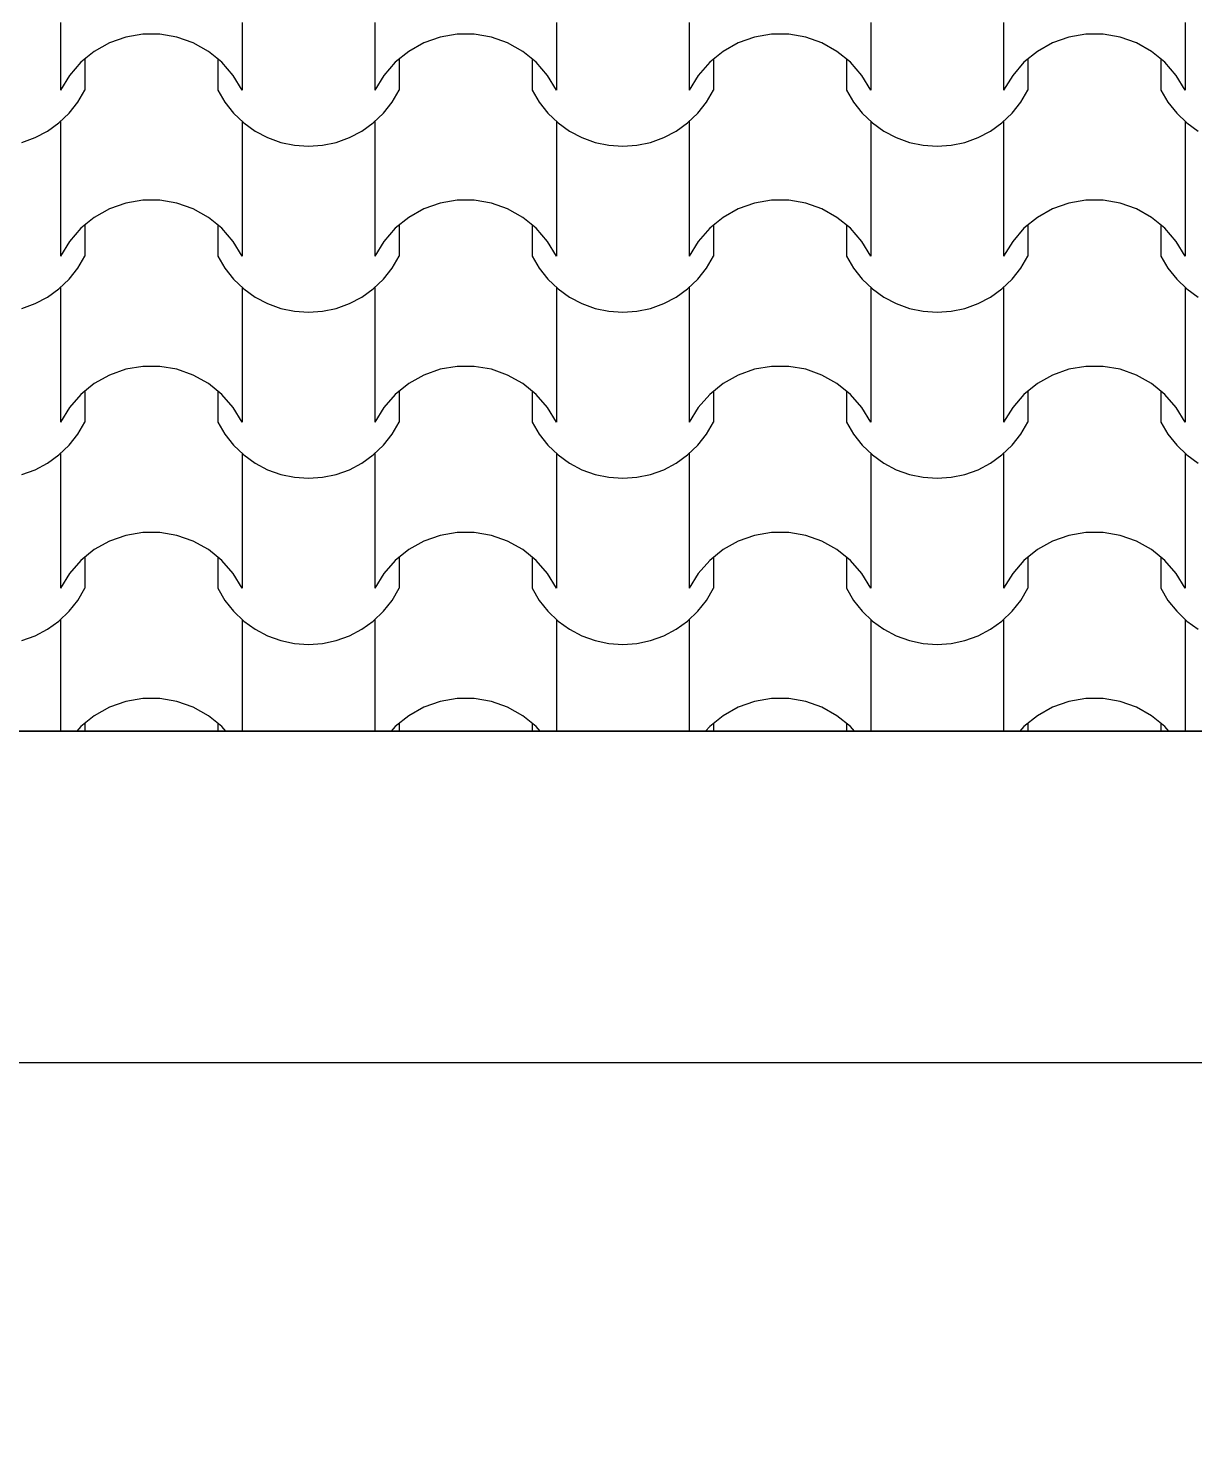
# Model space of a CAD drawing. Header units: millimetres. Extents: x 318905 to 439572, y -5133 to 105868.
# Drawn here: x 395316 to 396369, y 5170 to 6459 of the extents above; entities that cross this region are included whole.
import ezdxf

# ---------------------------------------------------------------- set-up
doc = ezdxf.new("R2010")
doc.units = ezdxf.units.MM
doc.header["$MEASUREMENT"] = 0
for name, color, linetype, lineweight in [('0_Stylo_No__98', 154, 'Continuous', 0), ('2D -  Dessin général_Stylo_No__1', 7, 'Continuous', 5), ('OMBRES_Stylo_No__1', 7, 'Continuous', 5)]:
    doc.layers.add(name, color=color, linetype=linetype, lineweight=lineweight)
doc.layers.add('OMBRES_Stylo_No__82', color=7, linetype='Continuous', lineweight=13, true_color=0xaaaaaa)
doc.styles.add('STYLE_GENERE_3', font='')
doc.styles.get('STYLE_GENERE_3').set_extended_font_data('Arial')
doc.dimstyles.new('STYLE_GENERE__1', dxfattribs={"dimtxt": 200, "dimasz": 142.5, "dimexe": 0.18, "dimexo": 500, "dimgap": 0.09, "dimtad": 0, "dimtih": 1, "dimtoh": 1, "dimlfac": 0.001, "dimzin": 0, "dimdsep": 46, "dimtxsty": 'STYLE_GENERE_3', "dimblk": 'ARROWHEAD_6', "dimblk1": 'ARROWHEAD_6', "dimblk2": 'ARROWHEAD_6', "dimcen": 0.09, "dimclrd": 154, "dimclre": 154, "dimclrt": 154, "dimazin": 0, "dimtfac": 1, "dimtdec": 4, "dimtmove": 0, "dimatfit": 3, "dimfxl": 0, "dimtolj": 1, "dimtzin": 0, "dimarcsym": 0})

# ---------------------------------------------------------------- blocks, each defined once
blk = doc.blocks.new('*X111')
at = {"layer": 'OMBRES_Stylo_No__82', "linetype": 'Continuous'}
for p, q in [((395345.1, 6464.5), (395345.1, 6403.5)), ((395509.3, 6464.5), (395509.3, 6403.5)), ((395629.6, 6464.5), (395629.6, 6403.5)), ((395793.8, 6464.5), (395793.8, 6403.5)), ((395914, 6464.5), (395914, 6403.5)), ((396078.3, 6464.5), (396078.3, 6403.5)), ((396198.5, 6464.5), (396198.5, 6403.5)), ((396362.8, 6464.5), (396362.8, 6403.5)), ((395389.3, 6446.1), (395375.6, 6438.5)), ((395404, 6451.3), (395389.3, 6446.1)), ((395419.4, 6454), (395404, 6451.3)), ((395427.2, 6454), (395419.4, 6454)), ((395435, 6454), (395427.2, 6454)), ((395450.4, 6451.3), (395435, 6454)), ((395465.1, 6446.1), (395450.4, 6451.3)), ((395478.8, 6438.5), (395465.1, 6446.1)), ((395673.7, 6446.1), (395660.1, 6438.5)), ((395688.5, 6451.3), (395673.7, 6446.1)), ((395703.9, 6454), (395688.5, 6451.3)), ((395711.7, 6454), (395703.9, 6454)), ((395719.5, 6454), (395711.7, 6454)), ((395734.9, 6451.3), (395719.5, 6454)), ((395749.6, 6446.1), (395734.9, 6451.3)), ((395763.3, 6438.5), (395749.6, 6446.1)), ((395958.2, 6446.1), (395944.6, 6438.5)), ((395972.9, 6451.3), (395958.2, 6446.1)), ((395988.3, 6454), (395972.9, 6451.3)), ((395996.2, 6454), (395988.3, 6454)), ((396004, 6454), (395996.2, 6454)), ((396019.4, 6451.3), (396004, 6454)), ((396034.1, 6446.1), (396019.4, 6451.3)), ((396047.7, 6438.5), (396034.1, 6446.1)), ((396242.7, 6446.1), (396229.1, 6438.5)), ((396257.4, 6451.3), (396242.7, 6446.1)), ((396272.8, 6454), (396257.4, 6451.3)), ((396280.6, 6454), (396272.8, 6454)), ((396288.5, 6454), (396280.6, 6454)), ((396303.9, 6451.3), (396288.5, 6454)), ((396318.6, 6446.1), (396303.9, 6451.3)), ((396332.2, 6438.5), (396318.6, 6446.1)), ((395375.6, 6438.5), (395363.5, 6428.6)), ((395490.9, 6428.6), (395478.8, 6438.5)), ((395660.1, 6438.5), (395648, 6428.6)), ((395775.4, 6428.6), (395763.3, 6438.5)), ((395944.6, 6438.5), (395932.5, 6428.6)), ((396059.9, 6428.6), (396047.7, 6438.5)), ((396229.1, 6438.5), (396216.9, 6428.6)), ((396344.3, 6428.6), (396332.2, 6438.5)), ((395363.5, 6428.6), (395353.2, 6416.8)), ((395367.1, 6431.5), (395367.1, 6403.5)), ((395487.3, 6431.5), (395487.3, 6403.5)), ((395501.2, 6416.8), (395490.9, 6428.6)), ((395648, 6428.6), (395637.7, 6416.8)), ((395651.6, 6431.5), (395651.6, 6403.5)), ((395771.8, 6431.5), (395771.8, 6403.5)), ((395785.7, 6416.8), (395775.4, 6428.6)), ((395932.5, 6428.6), (395922.2, 6416.8)), ((395936, 6431.5), (395936, 6403.5)), ((396056.3, 6431.5), (396056.3, 6403.5)), ((396070.1, 6416.8), (396059.9, 6428.6)), ((396216.9, 6428.6), (396206.7, 6416.8)), ((396220.5, 6431.5), (396220.5, 6403.5)), ((396340.8, 6431.5), (396340.8, 6403.5)), ((396354.6, 6416.8), (396344.3, 6428.6)), ((395353.2, 6416.8), (395345.1, 6403.5)), ((395509.3, 6403.5), (395501.2, 6416.8)), ((395637.7, 6416.8), (395629.6, 6403.5)), ((395793.8, 6403.5), (395785.7, 6416.8)), ((395922.2, 6416.8), (395914, 6403.5)), ((396078.3, 6403.5), (396070.1, 6416.8)), ((396206.7, 6416.8), (396198.5, 6403.5)), ((396362.8, 6403.5), (396354.6, 6416.8)), ((395360.6, 6392.5), (395367.1, 6403.5)), ((395487.3, 6403.5), (395493.8, 6392.5)), ((395645.1, 6392.5), (395651.6, 6403.5)), ((395771.8, 6403.5), (395778.2, 6392.5)), ((395929.6, 6392.5), (395936, 6403.5)), ((396056.3, 6403.5), (396062.7, 6392.5)), ((396214.1, 6392.5), (396220.5, 6403.5)), ((396340.8, 6403.5), (396347.2, 6392.5)), ((395343.6, 6373.8), (395352.8, 6382.6)), ((395352.8, 6382.6), (395360.6, 6392.5)), ((395493.8, 6392.5), (395501.6, 6382.6)), ((395501.6, 6382.6), (395510.8, 6373.8)), ((395628, 6373.8), (395637.2, 6382.6)), ((395637.2, 6382.6), (395645.1, 6392.5)), ((395778.2, 6392.5), (395786.1, 6382.6)), ((395786.1, 6382.6), (395795.3, 6373.8)), ((395912.5, 6373.8), (395921.7, 6382.6)), ((395921.7, 6382.6), (395929.6, 6392.5)), ((396062.7, 6392.5), (396070.6, 6382.6)), ((396070.6, 6382.6), (396079.8, 6373.8)), ((396197, 6373.8), (396206.2, 6382.6)), ((396206.2, 6382.6), (396214.1, 6392.5)), ((396347.2, 6392.5), (396355.1, 6382.6)), ((396355.1, 6382.6), (396364.3, 6373.8)), ((395333.3, 6366.4), (395343.6, 6373.8)), ((395345.1, 6375.1), (395345.1, 6314.1)), ((395509.3, 6375.1), (395509.3, 6314.1)), ((395510.8, 6373.8), (395521.1, 6366.4)), ((395617.7, 6366.4), (395628, 6373.8)), ((395629.6, 6375.1), (395629.6, 6314.1)), ((395793.8, 6375.1), (395793.8, 6314.1)), ((395795.3, 6373.8), (395805.6, 6366.4)), ((395902.2, 6366.4), (395912.5, 6373.8)), ((395914, 6375.1), (395914, 6314.1)), ((396078.3, 6375.1), (396078.3, 6314.1)), ((396079.8, 6373.8), (396090.1, 6366.4)), ((396186.7, 6366.4), (396197, 6373.8)), ((396198.5, 6375.1), (396198.5, 6314.1)), ((396362.8, 6375.1), (396362.8, 6314.1)), ((396364.3, 6373.8), (396374.6, 6366.4)), ((395310.1, 6356.1), (395322, 6360.5)), ((395322, 6360.5), (395333.3, 6366.4)), ((395521.1, 6366.4), (395532.4, 6360.5)), ((395532.4, 6360.5), (395544.3, 6356.1)), ((395544.3, 6356.1), (395556.8, 6353.5)), ((395582.1, 6353.5), (395594.5, 6356.1)), ((395594.5, 6356.1), (395606.5, 6360.5)), ((395606.5, 6360.5), (395617.7, 6366.4)), ((395805.6, 6366.4), (395816.9, 6360.5)), ((395816.9, 6360.5), (395828.8, 6356.1)), ((395828.8, 6356.1), (395841.2, 6353.5)), ((395866.6, 6353.5), (395879, 6356.1)), ((395879, 6356.1), (395891, 6360.5)), ((395891, 6360.5), (395902.2, 6366.4)), ((396090.1, 6366.4), (396101.3, 6360.5)), ((396101.3, 6360.5), (396113.3, 6356.1)), ((396113.3, 6356.1), (396125.7, 6353.5)), ((396151.1, 6353.5), (396163.5, 6356.1)), ((396163.5, 6356.1), (396175.5, 6360.5)), ((396175.5, 6360.5), (396186.7, 6366.4)), ((395556.8, 6353.5), (395569.4, 6352.6)), ((395569.4, 6352.6), (395582.1, 6353.5)), ((395841.2, 6353.5), (395853.9, 6352.6)), ((395853.9, 6352.6), (395866.6, 6353.5)), ((396125.7, 6353.5), (396138.4, 6352.6)), ((396138.4, 6352.6), (396151.1, 6353.5)), ((395345.1, 6314.1), (395345.1, 6253.1)), ((395509.3, 6314.1), (395509.3, 6253.1)), ((395629.6, 6314.1), (395629.6, 6253.1)), ((395793.8, 6314.1), (395793.8, 6253.1)), ((395914, 6314.1), (395914, 6253.1)), ((396078.3, 6314.1), (396078.3, 6253.1)), ((396198.5, 6314.1), (396198.5, 6253.1)), ((396362.8, 6314.1), (396362.8, 6253.1)), ((395389.3, 6295.8), (395375.6, 6288.1)), ((395404, 6301), (395389.3, 6295.8)), ((395419.4, 6303.7), (395404, 6301)), ((395427.2, 6303.7), (395419.4, 6303.7)), ((395435, 6303.7), (395427.2, 6303.7)), ((395450.4, 6301), (395435, 6303.7)), ((395465.1, 6295.8), (395450.4, 6301)), ((395478.8, 6288.1), (395465.1, 6295.8)), ((395673.7, 6295.8), (395660.1, 6288.1)), ((395688.5, 6301), (395673.7, 6295.8)), ((395703.9, 6303.7), (395688.5, 6301)), ((395711.7, 6303.7), (395703.9, 6303.7)), ((395719.5, 6303.7), (395711.7, 6303.7)), ((395734.9, 6301), (395719.5, 6303.7)), ((395749.6, 6295.8), (395734.9, 6301)), ((395763.3, 6288.1), (395749.6, 6295.8)), ((395958.2, 6295.8), (395944.6, 6288.1)), ((395972.9, 6301), (395958.2, 6295.8)), ((395988.3, 6303.7), (395972.9, 6301)), ((395996.2, 6303.7), (395988.3, 6303.7)), ((396004, 6303.7), (395996.2, 6303.7)), ((396019.4, 6301), (396004, 6303.7)), ((396034.1, 6295.8), (396019.4, 6301)), ((396047.7, 6288.1), (396034.1, 6295.8)), ((396242.7, 6295.8), (396229.1, 6288.1)), ((396257.4, 6301), (396242.7, 6295.8)), ((396272.8, 6303.7), (396257.4, 6301)), ((396280.6, 6303.7), (396272.8, 6303.7)), ((396288.5, 6303.7), (396280.6, 6303.7)), ((396303.9, 6301), (396288.5, 6303.7)), ((396318.6, 6295.8), (396303.9, 6301)), ((396332.2, 6288.1), (396318.6, 6295.8)), ((395375.6, 6288.1), (395363.5, 6278.3)), ((395367.1, 6281.2), (395367.1, 6253.1)), ((395490.9, 6278.3), (395478.8, 6288.1)), ((395487.3, 6281.2), (395487.3, 6253.1)), ((395660.1, 6288.1), (395648, 6278.3)), ((395651.6, 6281.2), (395651.6, 6253.1)), ((395775.4, 6278.3), (395763.3, 6288.1)), ((395771.8, 6281.2), (395771.8, 6253.1)), ((395944.6, 6288.1), (395932.5, 6278.3)), ((395936, 6281.2), (395936, 6253.1)), ((396059.9, 6278.3), (396047.7, 6288.1)), ((396056.3, 6281.2), (396056.3, 6253.1)), ((396229.1, 6288.1), (396216.9, 6278.3)), ((396220.5, 6281.2), (396220.5, 6253.1)), ((396344.3, 6278.3), (396332.2, 6288.1)), ((396340.8, 6281.2), (396340.8, 6253.1)), ((395353.2, 6266.5), (395345.1, 6253.1)), ((395363.5, 6278.3), (395353.2, 6266.5)), ((395501.2, 6266.5), (395490.9, 6278.3)), ((395509.3, 6253.1), (395501.2, 6266.5)), ((395637.7, 6266.5), (395629.6, 6253.1)), ((395648, 6278.3), (395637.7, 6266.5)), ((395785.7, 6266.5), (395775.4, 6278.3)), ((395793.8, 6253.1), (395785.7, 6266.5)), ((395922.2, 6266.5), (395914, 6253.1)), ((395932.5, 6278.3), (395922.2, 6266.5)), ((396070.1, 6266.5), (396059.9, 6278.3)), ((396078.3, 6253.1), (396070.1, 6266.5)), ((396206.7, 6266.5), (396198.5, 6253.1)), ((396216.9, 6278.3), (396206.7, 6266.5)), ((396354.6, 6266.5), (396344.3, 6278.3)), ((396362.8, 6253.1), (396354.6, 6266.5)), ((395360.6, 6242.2), (395367.1, 6253.1)), ((395487.3, 6253.1), (395493.8, 6242.2)), ((395645.1, 6242.2), (395651.6, 6253.1)), ((395771.8, 6253.1), (395778.2, 6242.2)), ((395929.6, 6242.2), (395936, 6253.1)), ((396056.3, 6253.1), (396062.7, 6242.2)), ((396214.1, 6242.2), (396220.5, 6253.1)), ((396340.8, 6253.1), (396347.2, 6242.2)), ((395352.8, 6232.2), (395360.6, 6242.2)), ((395493.8, 6242.2), (395501.6, 6232.2)), ((395637.2, 6232.2), (395645.1, 6242.2)), ((395778.2, 6242.2), (395786.1, 6232.2)), ((395921.7, 6232.2), (395929.6, 6242.2)), ((396062.7, 6242.2), (396070.6, 6232.2)), ((396206.2, 6232.2), (396214.1, 6242.2)), ((396347.2, 6242.2), (396355.1, 6232.2)), ((395343.6, 6223.5), (395352.8, 6232.2)), ((395501.6, 6232.2), (395510.8, 6223.5)), ((395628, 6223.5), (395637.2, 6232.2)), ((395786.1, 6232.2), (395795.3, 6223.5)), ((395912.5, 6223.5), (395921.7, 6232.2)), ((396070.6, 6232.2), (396079.8, 6223.5)), ((396197, 6223.5), (396206.2, 6232.2)), ((396355.1, 6232.2), (396364.3, 6223.5)), ((395322, 6210.1), (395333.3, 6216)), ((395333.3, 6216), (395343.6, 6223.5)), ((395345.1, 6224.7), (395345.1, 6163.8)), ((395509.3, 6224.7), (395509.3, 6163.8)), ((395510.8, 6223.5), (395521.1, 6216)), ((395521.1, 6216), (395532.4, 6210.1)), ((395606.5, 6210.1), (395617.7, 6216)), ((395617.7, 6216), (395628, 6223.5)), ((395629.6, 6224.7), (395629.6, 6163.8)), ((395793.8, 6224.7), (395793.8, 6163.8)), ((395795.3, 6223.5), (395805.6, 6216)), ((395805.6, 6216), (395816.9, 6210.1)), ((395891, 6210.1), (395902.2, 6216)), ((395902.2, 6216), (395912.5, 6223.5)), ((395914, 6224.7), (395914, 6163.8)), ((396078.3, 6224.7), (396078.3, 6163.8)), ((396079.8, 6223.5), (396090.1, 6216)), ((396090.1, 6216), (396101.3, 6210.1)), ((396175.5, 6210.1), (396186.7, 6216)), ((396186.7, 6216), (396197, 6223.5)), ((396198.5, 6224.7), (396198.5, 6163.8)), ((396362.8, 6224.7), (396362.8, 6163.8)), ((396364.3, 6223.5), (396374.6, 6216)), ((395310.1, 6205.8), (395322, 6210.1)), ((395532.4, 6210.1), (395544.3, 6205.8)), ((395544.3, 6205.8), (395556.8, 6203.2)), ((395556.8, 6203.2), (395569.4, 6202.3)), ((395569.4, 6202.3), (395582.1, 6203.2)), ((395582.1, 6203.2), (395594.5, 6205.8)), ((395594.5, 6205.8), (395606.5, 6210.1)), ((395816.9, 6210.1), (395828.8, 6205.8)), ((395828.8, 6205.8), (395841.2, 6203.2)), ((395841.2, 6203.2), (395853.9, 6202.3)), ((395853.9, 6202.3), (395866.6, 6203.2)), ((395866.6, 6203.2), (395879, 6205.8)), ((395879, 6205.8), (395891, 6210.1)), ((396101.3, 6210.1), (396113.3, 6205.8)), ((396113.3, 6205.8), (396125.7, 6203.2)), ((396125.7, 6203.2), (396138.4, 6202.3)), ((396138.4, 6202.3), (396151.1, 6203.2)), ((396151.1, 6203.2), (396163.5, 6205.8)), ((396163.5, 6205.8), (396175.5, 6210.1)), ((395345.1, 6163.8), (395345.1, 6102.8)), ((395509.3, 6163.8), (395509.3, 6102.8)), ((395629.6, 6163.8), (395629.6, 6102.8)), ((395793.8, 6163.8), (395793.8, 6102.8)), ((395914, 6163.8), (395914, 6102.8)), ((396078.3, 6163.8), (396078.3, 6102.8)), ((396198.5, 6163.8), (396198.5, 6102.8)), ((396362.8, 6163.8), (396362.8, 6102.8)), ((395404, 6150.7), (395389.3, 6145.4)), ((395419.4, 6153.3), (395404, 6150.7)), ((395427.2, 6153.3), (395419.4, 6153.3)), ((395435, 6153.3), (395427.2, 6153.3)), ((395450.4, 6150.7), (395435, 6153.3)), ((395465.1, 6145.4), (395450.4, 6150.7)), ((395688.5, 6150.7), (395673.7, 6145.4)), ((395703.9, 6153.3), (395688.5, 6150.7)), ((395711.7, 6153.3), (395703.9, 6153.3)), ((395719.5, 6153.3), (395711.7, 6153.3)), ((395734.9, 6150.7), (395719.5, 6153.3)), ((395749.6, 6145.4), (395734.9, 6150.7)), ((395972.9, 6150.7), (395958.2, 6145.4)), ((395988.3, 6153.3), (395972.9, 6150.7)), ((395996.2, 6153.3), (395988.3, 6153.3)), ((396004, 6153.3), (395996.2, 6153.3)), ((396019.4, 6150.7), (396004, 6153.3)), ((396034.1, 6145.4), (396019.4, 6150.7)), ((396257.4, 6150.7), (396242.7, 6145.4)), ((396272.8, 6153.3), (396257.4, 6150.7)), ((396280.6, 6153.3), (396272.8, 6153.3)), ((396288.5, 6153.3), (396280.6, 6153.3)), ((396303.9, 6150.7), (396288.5, 6153.3)), ((396318.6, 6145.4), (396303.9, 6150.7)), ((395375.6, 6137.8), (395363.5, 6127.9)), ((395389.3, 6145.4), (395375.6, 6137.8)), ((395478.8, 6137.8), (395465.1, 6145.4)), ((395490.9, 6127.9), (395478.8, 6137.8)), ((395660.1, 6137.8), (395648, 6127.9)), ((395673.7, 6145.4), (395660.1, 6137.8)), ((395763.3, 6137.8), (395749.6, 6145.4)), ((395775.4, 6127.9), (395763.3, 6137.8)), ((395944.6, 6137.8), (395932.5, 6127.9)), ((395958.2, 6145.4), (395944.6, 6137.8)), ((396047.7, 6137.8), (396034.1, 6145.4)), ((396059.9, 6127.9), (396047.7, 6137.8)), ((396229.1, 6137.8), (396216.9, 6127.9)), ((396242.7, 6145.4), (396229.1, 6137.8)), ((396332.2, 6137.8), (396318.6, 6145.4)), ((396344.3, 6127.9), (396332.2, 6137.8)), ((395363.5, 6127.9), (395353.2, 6116.2)), ((395367.1, 6130.8), (395367.1, 6102.8)), ((395487.3, 6130.8), (395487.3, 6102.8)), ((395501.2, 6116.2), (395490.9, 6127.9)), ((395648, 6127.9), (395637.7, 6116.2)), ((395651.6, 6130.8), (395651.6, 6102.8)), ((395771.8, 6130.8), (395771.8, 6102.8)), ((395785.7, 6116.2), (395775.4, 6127.9)), ((395932.5, 6127.9), (395922.2, 6116.2)), ((395936, 6130.8), (395936, 6102.8)), ((396056.3, 6130.8), (396056.3, 6102.8)), ((396070.1, 6116.2), (396059.9, 6127.9)), ((396216.9, 6127.9), (396206.7, 6116.2)), ((396220.5, 6130.8), (396220.5, 6102.8)), ((396340.8, 6130.8), (396340.8, 6102.8)), ((396354.6, 6116.2), (396344.3, 6127.9)), ((395353.2, 6116.2), (395345.1, 6102.8)), ((395509.3, 6102.8), (395501.2, 6116.2)), ((395637.7, 6116.2), (395629.6, 6102.8)), ((395793.8, 6102.8), (395785.7, 6116.2)), ((395922.2, 6116.2), (395914, 6102.8)), ((396078.3, 6102.8), (396070.1, 6116.2)), ((396206.7, 6116.2), (396198.5, 6102.8)), ((396362.8, 6102.8), (396354.6, 6116.2)), ((395360.6, 6091.9), (395367.1, 6102.8)), ((395487.3, 6102.8), (395493.8, 6091.9)), ((395645.1, 6091.9), (395651.6, 6102.8)), ((395771.8, 6102.8), (395778.2, 6091.9)), ((395929.6, 6091.9), (395936, 6102.8)), ((396056.3, 6102.8), (396062.7, 6091.9)), ((396214.1, 6091.9), (396220.5, 6102.8)), ((396340.8, 6102.8), (396347.2, 6091.9)), ((395352.8, 6081.9), (395360.6, 6091.9)), ((395493.8, 6091.9), (395501.6, 6081.9)), ((395637.2, 6081.9), (395645.1, 6091.9)), ((395778.2, 6091.9), (395786.1, 6081.9)), ((395921.7, 6081.9), (395929.6, 6091.9)), ((396062.7, 6091.9), (396070.6, 6081.9)), ((396206.2, 6081.9), (396214.1, 6091.9)), ((396347.2, 6091.9), (396355.1, 6081.9)), ((395333.3, 6065.7), (395343.6, 6073.1)), ((395343.6, 6073.1), (395352.8, 6081.9)), ((395345.1, 6074.4), (395345.1, 6013.4)), ((395501.6, 6081.9), (395510.8, 6073.1)), ((395509.3, 6074.4), (395509.3, 6013.4)), ((395510.8, 6073.1), (395521.1, 6065.7)), ((395617.7, 6065.7), (395628, 6073.1)), ((395628, 6073.1), (395637.2, 6081.9)), ((395629.6, 6074.4), (395629.6, 6013.4)), ((395786.1, 6081.9), (395795.3, 6073.1)), ((395793.8, 6074.4), (395793.8, 6013.4)), ((395795.3, 6073.1), (395805.6, 6065.7)), ((395902.2, 6065.7), (395912.5, 6073.1)), ((395912.5, 6073.1), (395921.7, 6081.9)), ((395914, 6074.4), (395914, 6013.4)), ((396070.6, 6081.9), (396079.8, 6073.1)), ((396078.3, 6074.4), (396078.3, 6013.4)), ((396079.8, 6073.1), (396090.1, 6065.7)), ((396186.7, 6065.7), (396197, 6073.1)), ((396197, 6073.1), (396206.2, 6081.9)), ((396198.5, 6074.4), (396198.5, 6013.4)), ((396355.1, 6081.9), (396364.3, 6073.1)), ((396362.8, 6074.4), (396362.8, 6013.4)), ((396364.3, 6073.1), (396374.6, 6065.7)), ((395310.1, 6055.5), (395322, 6059.8)), ((395322, 6059.8), (395333.3, 6065.7)), ((395521.1, 6065.7), (395532.4, 6059.8)), ((395532.4, 6059.8), (395544.3, 6055.5)), ((395594.5, 6055.5), (395606.5, 6059.8)), ((395606.5, 6059.8), (395617.7, 6065.7)), ((395805.6, 6065.7), (395816.9, 6059.8)), ((395816.9, 6059.8), (395828.8, 6055.5)), ((395879, 6055.5), (395891, 6059.8)), ((395891, 6059.8), (395902.2, 6065.7)), ((396090.1, 6065.7), (396101.3, 6059.8)), ((396101.3, 6059.8), (396113.3, 6055.5)), ((396163.5, 6055.5), (396175.5, 6059.8)), ((396175.5, 6059.8), (396186.7, 6065.7)), ((395544.3, 6055.5), (395556.8, 6052.9)), ((395556.8, 6052.9), (395569.4, 6052)), ((395569.4, 6052), (395582.1, 6052.9)), ((395582.1, 6052.9), (395594.5, 6055.5)), ((395828.8, 6055.5), (395841.2, 6052.9)), ((395841.2, 6052.9), (395853.9, 6052)), ((395853.9, 6052), (395866.6, 6052.9)), ((395866.6, 6052.9), (395879, 6055.5)), ((396113.3, 6055.5), (396125.7, 6052.9)), ((396125.7, 6052.9), (396138.4, 6052)), ((396138.4, 6052), (396151.1, 6052.9)), ((396151.1, 6052.9), (396163.5, 6055.5)), ((395345.1, 6013.4), (395345.1, 5952.5)), ((395509.3, 6013.4), (395509.3, 5952.5)), ((395629.6, 6013.4), (395629.6, 5952.5)), ((395793.8, 6013.4), (395793.8, 5952.5)), ((395914, 6013.4), (395914, 5952.5)), ((396078.3, 6013.4), (396078.3, 5952.5)), ((396198.5, 6013.4), (396198.5, 5952.5)), ((396362.8, 6013.4), (396362.8, 5952.5)), ((395389.3, 5995.1), (395375.6, 5987.4)), ((395404, 6000.3), (395389.3, 5995.1)), ((395419.4, 6003), (395404, 6000.3)), ((395427.2, 6003), (395419.4, 6003)), ((395435, 6003), (395427.2, 6003)), ((395450.4, 6000.3), (395435, 6003)), ((395465.1, 5995.1), (395450.4, 6000.3)), ((395478.8, 5987.4), (395465.1, 5995.1)), ((395673.7, 5995.1), (395660.1, 5987.4)), ((395688.5, 6000.3), (395673.7, 5995.1)), ((395703.9, 6003), (395688.5, 6000.3)), ((395711.7, 6003), (395703.9, 6003)), ((395719.5, 6003), (395711.7, 6003)), ((395734.9, 6000.3), (395719.5, 6003)), ((395749.6, 5995.1), (395734.9, 6000.3)), ((395763.3, 5987.4), (395749.6, 5995.1)), ((395958.2, 5995.1), (395944.6, 5987.4)), ((395972.9, 6000.3), (395958.2, 5995.1)), ((395988.3, 6003), (395972.9, 6000.3)), ((395996.2, 6003), (395988.3, 6003)), ((396004, 6003), (395996.2, 6003)), ((396019.4, 6000.3), (396004, 6003)), ((396034.1, 5995.1), (396019.4, 6000.3)), ((396047.7, 5987.4), (396034.1, 5995.1)), ((396242.7, 5995.1), (396229.1, 5987.4)), ((396257.4, 6000.3), (396242.7, 5995.1)), ((396272.8, 6003), (396257.4, 6000.3)), ((396280.6, 6003), (396272.8, 6003)), ((396288.5, 6003), (396280.6, 6003)), ((396303.9, 6000.3), (396288.5, 6003)), ((396318.6, 5995.1), (396303.9, 6000.3)), ((396332.2, 5987.4), (396318.6, 5995.1)), ((395375.6, 5987.4), (395363.5, 5977.6)), ((395490.9, 5977.6), (395478.8, 5987.4)), ((395660.1, 5987.4), (395648, 5977.6)), ((395775.4, 5977.6), (395763.3, 5987.4)), ((395944.6, 5987.4), (395932.5, 5977.6)), ((396059.9, 5977.6), (396047.7, 5987.4)), ((396229.1, 5987.4), (396216.9, 5977.6)), ((396344.3, 5977.6), (396332.2, 5987.4)), ((395363.5, 5977.6), (395353.2, 5965.8)), ((395367.1, 5980.5), (395367.1, 5952.5)), ((395487.3, 5980.5), (395487.3, 5952.5)), ((395501.2, 5965.8), (395490.9, 5977.6)), ((395648, 5977.6), (395637.7, 5965.8)), ((395651.6, 5980.5), (395651.6, 5952.5)), ((395771.8, 5980.5), (395771.8, 5952.5)), ((395785.7, 5965.8), (395775.4, 5977.6)), ((395932.5, 5977.6), (395922.2, 5965.8)), ((395936, 5980.5), (395936, 5952.5)), ((396056.3, 5980.5), (396056.3, 5952.5)), ((396070.1, 5965.8), (396059.9, 5977.6)), ((396216.9, 5977.6), (396206.7, 5965.8)), ((396220.5, 5980.5), (396220.5, 5952.5)), ((396340.8, 5980.5), (396340.8, 5952.5)), ((396354.6, 5965.8), (396344.3, 5977.6)), ((395353.2, 5965.8), (395345.1, 5952.5)), ((395509.3, 5952.5), (395501.2, 5965.8)), ((395637.7, 5965.8), (395629.6, 5952.5)), ((395793.8, 5952.5), (395785.7, 5965.8)), ((395922.2, 5965.8), (395914, 5952.5)), ((396078.3, 5952.5), (396070.1, 5965.8)), ((396206.7, 5965.8), (396198.5, 5952.5)), ((396362.8, 5952.5), (396354.6, 5965.8)), ((395360.6, 5941.5), (395367.1, 5952.5)), ((395487.3, 5952.5), (395493.8, 5941.5)), ((395645.1, 5941.5), (395651.6, 5952.5)), ((395771.8, 5952.5), (395778.2, 5941.5)), ((395929.6, 5941.5), (395936, 5952.5)), ((396056.3, 5952.5), (396062.7, 5941.5)), ((396214.1, 5941.5), (396220.5, 5952.5)), ((396340.8, 5952.5), (396347.2, 5941.5)), ((395343.6, 5922.8), (395352.8, 5931.6)), ((395352.8, 5931.6), (395360.6, 5941.5)), ((395493.8, 5941.5), (395501.6, 5931.6)), ((395501.6, 5931.6), (395510.8, 5922.8)), ((395628, 5922.8), (395637.2, 5931.6)), ((395637.2, 5931.6), (395645.1, 5941.5)), ((395778.2, 5941.5), (395786.1, 5931.6)), ((395786.1, 5931.6), (395795.3, 5922.8)), ((395912.5, 5922.8), (395921.7, 5931.6)), ((395921.7, 5931.6), (395929.6, 5941.5)), ((396062.7, 5941.5), (396070.6, 5931.6)), ((396070.6, 5931.6), (396079.8, 5922.8)), ((396197, 5922.8), (396206.2, 5931.6)), ((396206.2, 5931.6), (396214.1, 5941.5)), ((396347.2, 5941.5), (396355.1, 5931.6)), ((396355.1, 5931.6), (396364.3, 5922.8)), ((395333.3, 5915.4), (395343.6, 5922.8)), ((395345.1, 5924.1), (395345.1, 5863.1)), ((395509.3, 5924.1), (395509.3, 5863.1)), ((395510.8, 5922.8), (395521.1, 5915.4)), ((395617.7, 5915.4), (395628, 5922.8)), ((395629.6, 5924.1), (395629.6, 5863.1)), ((395793.8, 5924.1), (395793.8, 5863.1)), ((395795.3, 5922.8), (395805.6, 5915.4)), ((395902.2, 5915.4), (395912.5, 5922.8)), ((395914, 5924.1), (395914, 5863.1)), ((396078.3, 5924.1), (396078.3, 5863.1)), ((396079.8, 5922.8), (396090.1, 5915.4)), ((396186.7, 5915.4), (396197, 5922.8)), ((396198.5, 5924.1), (396198.5, 5863.1)), ((396362.8, 5924.1), (396362.8, 5863.1)), ((396364.3, 5922.8), (396374.6, 5915.4)), ((395310.1, 5905.1), (395322, 5909.5)), ((395322, 5909.5), (395333.3, 5915.4)), ((395521.1, 5915.4), (395532.4, 5909.5)), ((395532.4, 5909.5), (395544.3, 5905.1)), ((395544.3, 5905.1), (395556.8, 5902.5)), ((395582.1, 5902.5), (395594.5, 5905.1)), ((395594.5, 5905.1), (395606.5, 5909.5)), ((395606.5, 5909.5), (395617.7, 5915.4)), ((395805.6, 5915.4), (395816.9, 5909.5)), ((395816.9, 5909.5), (395828.8, 5905.1)), ((395828.8, 5905.1), (395841.2, 5902.5)), ((395866.6, 5902.5), (395879, 5905.1)), ((395879, 5905.1), (395891, 5909.5)), ((395891, 5909.5), (395902.2, 5915.4)), ((396090.1, 5915.4), (396101.3, 5909.5)), ((396101.3, 5909.5), (396113.3, 5905.1)), ((396113.3, 5905.1), (396125.7, 5902.5)), ((396151.1, 5902.5), (396163.5, 5905.1)), ((396163.5, 5905.1), (396175.5, 5909.5)), ((396175.5, 5909.5), (396186.7, 5915.4)), ((395556.8, 5902.5), (395569.4, 5901.6)), ((395569.4, 5901.6), (395582.1, 5902.5)), ((395841.2, 5902.5), (395853.9, 5901.6)), ((395853.9, 5901.6), (395866.6, 5902.5)), ((396125.7, 5902.5), (396138.4, 5901.6)), ((396138.4, 5901.6), (396151.1, 5902.5)), ((395345.1, 5863.1), (395345.1, 5823)), ((395509.3, 5863.1), (395509.3, 5823)), ((395629.6, 5863.1), (395629.6, 5823)), ((395793.8, 5863.1), (395793.8, 5823)), ((395914, 5863.1), (395914, 5823)), ((396078.3, 5863.1), (396078.3, 5823)), ((396198.5, 5863.1), (396198.5, 5823)), ((396362.8, 5863.1), (396362.8, 5823)), ((395389.3, 5844.8), (395375.6, 5837.1)), ((395404, 5850), (395389.3, 5844.8)), ((395419.4, 5852.6), (395404, 5850)), ((395427.2, 5852.6), (395419.4, 5852.6)), ((395435, 5852.6), (395427.2, 5852.6)), ((395450.4, 5850), (395435, 5852.6)), ((395465.1, 5844.8), (395450.4, 5850)), ((395478.8, 5837.1), (395465.1, 5844.8)), ((395673.7, 5844.8), (395660.1, 5837.1)), ((395688.5, 5850), (395673.7, 5844.8)), ((395703.9, 5852.6), (395688.5, 5850)), ((395711.7, 5852.6), (395703.9, 5852.6)), ((395719.5, 5852.6), (395711.7, 5852.6)), ((395734.9, 5850), (395719.5, 5852.6)), ((395749.6, 5844.8), (395734.9, 5850)), ((395763.3, 5837.1), (395749.6, 5844.8)), ((395958.2, 5844.8), (395944.6, 5837.1)), ((395972.9, 5850), (395958.2, 5844.8)), ((395988.3, 5852.6), (395972.9, 5850)), ((395996.2, 5852.6), (395988.3, 5852.6)), ((396004, 5852.6), (395996.2, 5852.6)), ((396019.4, 5850), (396004, 5852.6)), ((396034.1, 5844.8), (396019.4, 5850)), ((396047.7, 5837.1), (396034.1, 5844.8)), ((396242.7, 5844.8), (396229.1, 5837.1)), ((396257.4, 5850), (396242.7, 5844.8)), ((396272.8, 5852.6), (396257.4, 5850)), ((396280.6, 5852.6), (396272.8, 5852.6)), ((396288.5, 5852.6), (396280.6, 5852.6)), ((396303.9, 5850), (396288.5, 5852.6)), ((396318.6, 5844.8), (396303.9, 5850)), ((396332.2, 5837.1), (396318.6, 5844.8)), ((395363.5, 5827.3), (395359.8, 5823)), ((395375.6, 5837.1), (395363.5, 5827.3)), ((395367.1, 5830.2), (395367.1, 5823)), ((395490.9, 5827.3), (395478.8, 5837.1)), ((395487.3, 5830.2), (395487.3, 5823)), ((395494.6, 5823), (395490.9, 5827.3)), ((395648, 5827.3), (395644.2, 5823)), ((395660.1, 5837.1), (395648, 5827.3)), ((395651.6, 5830.2), (395651.6, 5823)), ((395775.4, 5827.3), (395763.3, 5837.1)), ((395771.8, 5830.2), (395771.8, 5823)), ((395779.1, 5823), (395775.4, 5827.3)), ((395932.5, 5827.3), (395928.7, 5823)), ((395944.6, 5837.1), (395932.5, 5827.3)), ((395936, 5830.2), (395936, 5823)), ((396059.9, 5827.3), (396047.7, 5837.1)), ((396056.3, 5830.2), (396056.3, 5823)), ((396063.6, 5823), (396059.9, 5827.3)), ((396216.9, 5827.3), (396213.2, 5823)), ((396229.1, 5837.1), (396216.9, 5827.3)), ((396220.5, 5830.2), (396220.5, 5823)), ((396344.3, 5827.3), (396332.2, 5837.1)), ((396340.8, 5830.2), (396340.8, 5823)), ((396348.1, 5823), (396344.3, 5827.3))]:
    blk.add_line(p, q, dxfattribs=at)
blk = doc.blocks.new('Hachure_28', base_point=(0, 4000))
at = {"layer": 'OMBRES_Stylo_No__1', "linetype": 'Continuous'}
blk.add_line((399582.6, 5823), (391104.5, 5823), dxfattribs=at)
at = {"layer": 'OMBRES_Stylo_No__82', "linetype": 'Continuous'}
blk.add_blockref('*X111', (0, 0), dxfattribs=at)
blk = doc.blocks.new('*D131')
at = {"layer": '0_Stylo_No__98', "linetype": 'Continuous'}
for p, q in [((408082.7, 7634.5), (408082.7, 7747)), ((408157.7, 7559.5), (408007.7, 7709.5)), ((408223.3, 7634.5), (407582.7, 7634.5)), ((408082.7, 3678.3), (408082.7, 7634.5)), ((408082.7, -552.4), (408082.7, 3403.7)), ((408007.7, -477.4), (408157.7, -627.4)), ((408582.7, -552.4), (407942.1, -552.4)), ((408082.7, -664.9), (408082.7, -552.4))]:
    blk.add_line(p, q, dxfattribs=at)
at = {"layer": '0_Stylo_No__98', "insert": (407815.8, 3441), "char_height": 200, "attachment_point": 7, "style": 'STYLE_GENERE_3'}
blk.add_mtext('\\A1;{\\pql;\\fArial|b0|i0|c0|p34;8,19}', dxfattribs=at)
blk = doc.blocks.new('ARROWHEAD_6')
at = {"color": 0, "linetype": 'Continuous', "lineweight": 0}
for p, q in [((-0.5, -0.5), (0.5, 0.5)), ((0, 0), (-1, 0))]:
    blk.add_line(p, q, dxfattribs=at)

msp = doc.modelspace()

# ---------------------------------------------------------------- linework, layer by layer
at = {"layer": '2D -  Dessin général_Stylo_No__1', "linetype": 'Continuous'}
for p, q in [((391104.519, 5822.959), (406899.616, 5823.012)), ((391104.519, 5522.959), (406899.616, 5523.012))]:
    msp.add_line(p, q, dxfattribs=at)

# ---------------------------------------------------------------- block references
at = {"layer": 'OMBRES_Stylo_No__82', "linetype": 'Continuous'}
msp.add_blockref('Hachure_28', (0, 4000), dxfattribs=at)

# ---------------------------------------------------------------- dimensions: what is measured, and where the dimension line sits
at = {"color": 154, "linetype": 'Continuous', "lineweight": 0}
dim = msp.add_linear_dim(base=(408082.725, 7634.463), p1=(408761.305, -552.434), p2=(391104.519, 7634.463), angle=90, dimstyle='STYLE_GENERE__1', dxfattribs=at)
dim.commit()
dim.dimension.update_dxf_attribs({"geometry": '*D131', "text_midpoint": (408110.923, 3541.014), "dimtype": 160})

doc.saveas('drawing.dxf')
